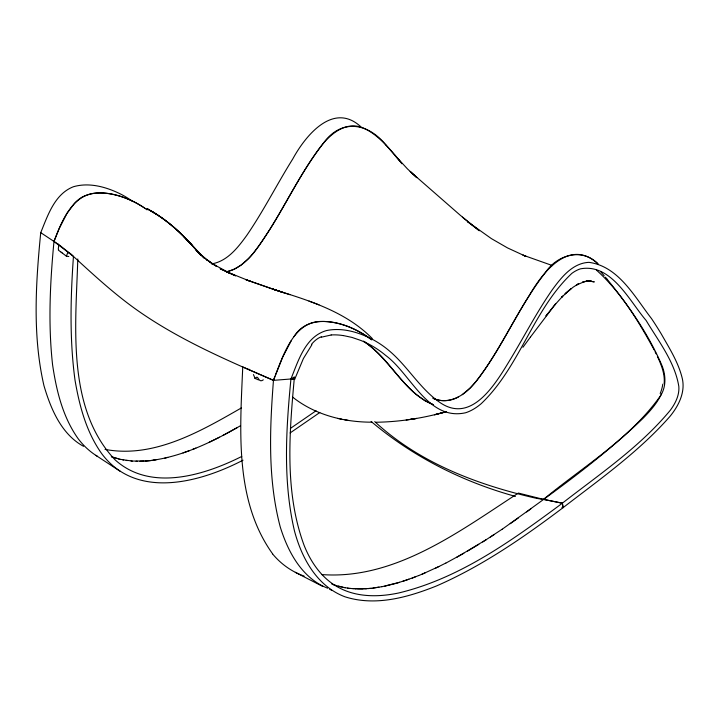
<?xml version="1.0" encoding="UTF-8"?>
<svg xmlns="http://www.w3.org/2000/svg" width="719" height="719" viewBox="0 0 719 719"><rect width="100%" height="100%" fill="white"/><g stroke="black" fill="none" stroke-linecap="round" stroke-linejoin="round"><path stroke-width="1.08" d="M71.756 254.886C92.796 274.101 113.71 293.595 137.023 310.069C179.013 339.674 226.485 360.111 273.463 380.351L290.934 378.985L294.422 376.909C289.389 432.748 284.32 491.697 304.119 545.388C310.923 562.573 322.229 578.885 338.91 587.657C357.145 597.444 378.976 597.165 398.73 592.968C460.088 578.256 512.404 540.131 562.33 503.237L563.094 507.641C523.432 537.551 482.179 566.024 436.469 585.967C407.745 597.408 375.507 606.557 344.949 596.788C317.007 586.282 301.737 558.295 294.457 530.883C282.801 481.074 286.054 429.441 290.934 378.985C298.277 360.875 305.314 336.609 326.462 330.569C341.453 327.424 357.001 331.729 370.474 338.343A285.137 164.624 -60 0 1 380.809 344.401A276.482 159.627 -60 0 1 390.426 351.825C408.59 367.598 420.678 389.626 440.882 403.143C472.994 424.111 497.027 381.205 510.769 358.709C524.591 335.773 536.931 311.911 552.21 289.874C561.171 277.588 572.414 263.091 588.96 262.345C618.7 266.354 634.724 297.001 651.504 318.58A928.589 536.122 -60 0 1 661.327 334.038C669.452 348.373 678.61 362.682 682.385 378.913C685.351 392.7 678.403 406.154 669.874 416.517C638.84 451.766 600.131 479.115 563.094 507.641L561.916 507.398M77.787 258.975C75.908 324.089 66.031 407.844 114.977 459.738C150.469 492.057 204.061 475.385 241.737 456.457M664.158 383.64C665.066 374.123 661.399 364.946 657.409 356.507M132.88 201.554A276.482 159.627 -60 0 0 130.4 199.828A285.137 164.624 -60 0 0 120.055 193.77C105.819 186.832 89.021 182.168 73.365 186.76C54.572 194.094 47.742 215.592 40.731 232.65C35.752 283.448 32.391 335.44 43.949 385.636C50.788 408.823 61.259 434.159 83.53 446.319M66.436 256.09L67.73 252.63L69.231 252.827M274.847 376.558L273.463 380.351C269.697 429.153 267.648 479.115 280.23 526.883C287.986 551.913 301.944 578.139 327.639 588.205M292.579 379.273L294.763 379.111L303.4 358.538L311.929 344.698M275.296 375.327C283.708 354.125 294.475 320.512 322.418 321.456A130.696 75.459 -60 0 1 325.069 321.51C340.599 322.382 355.474 328.52 368.2 337.256M255.407 378.536C258.364 373.628 258.076 383.856 263.316 379.83M661.399 394.021C657.085 403.368 650.057 411.079 642.957 418.404C599.907 459.917 550.709 494.402 502.248 529.202M291.285 340.662L282.801 356.912L273.463 380.351L242.743 366.942C240.146 429.279 234.16 500.352 272.636 553.864M530.316 337.22L522.929 347.304M530.442 337.058L555.697 303.733L545.964 315.884L547.267 314.194M293.99 336.627C307.408 314.616 337.346 320.332 356.561 330.318A285.137 164.624 -60 0 1 366.897 336.366L369.377 338.11M554.457 305.287L562.797 296.102L561.548 297.351L570.904 288.786L565.035 293.846L573.079 287.232L578.66 283.681L576.35 285.092L584.871 281.435L582.579 282.172L587.818 280.967L590.299 281.111L587.153 280.949L590.721 280.94L585.545 281.39L591.413 281.237L587.055 280.743M58.688 249.529C57.475 250.104 59.524 245.215 58.176 244.406M462.254 394.641L470.379 387.775L476.158 381.367C502.644 347.196 518.866 306.312 545.577 272.312C556.803 255.209 581.473 247.552 597.291 263.262M374.743 421.604C419.213 462.802 476.805 484.588 534.99 497.997C537.785 498.626 540.616 499.049 543.465 499.363C583.594 466.37 630.41 438.446 660.761 395.405C666.63 385.869 665.776 373.808 661.246 363.913C647.783 333.077 628.334 305.233 607.133 279.251M319.802 412.517L290.117 432.946M321.663 574.553C395.153 580.152 459.953 530.928 518.363 493.072L543.492 499.381L562.375 503.165C599.763 474.118 639.874 447.002 670.279 410.279C675.357 403.467 679.536 395.216 678.826 386.48C674.844 361.918 658.595 341.318 646.138 320.485C629.493 301.108 611.339 262.992 580.395 268.852A34.584 19.97 -60 0 0 571.902 273.328C532.842 309.997 520.017 366.798 481.119 403.754A49.09 28.338 -60 0 1 465.597 412.76C427.994 421.172 410.846 373.799 385.645 355.402A273.687 158.018 -60 0 0 360.641 340.384L351.888 337.391L343.278 335.548M526.641 511.964L530.811 508.899M316.063 410.774L290.359 428.452M518.381 517.932L510.238 523.666M502.213 529.184L482.701 541.982M490.385 537.021L494.304 534.469M486.502 539.52L456.583 557.405M478.827 544.337L467.539 551.122M241.314 407.97C200.61 431.31 153.83 458.632 105.046 449.384M120.262 459.324L132.269 461.068L146.541 460.951A241.081 138.407 -60.7 0 0 153.399 460.178C184.531 455.576 213.255 441.385 240.272 425.855M237.495 427.446L223.097 435.363M463.836 553.262L445.861 563.112M445.789 563.076L435.417 568.262M219.574 437.188L209.211 442.257M438.797 566.572L421.945 574.274M243.013 460.196C199.945 482.539 136.673 499.894 101.99 454.048C86.37 432.272 79.441 406.064 74.992 380.009C69.473 339.009 70.534 297.549 73.455 256.386L53.979 241.449L40.731 232.65M458.327 397.041C450.75 401.292 441.34 401.921 433.359 398.443M321.294 337.211L331.162 335M425.19 572.818L418.665 575.613M192.593 449.411L195.856 448.117M418.584 575.568L412.194 578.112M415.33 576.854L402.739 581.383M189.376 450.642L183.03 452.916M227.546 271.62L234.223 269.301L241.198 265.023L248.459 258.579A56.828 32.813 -60 0 0 252.001 254.715L253.573 252.854C280.051 218.684 296.273 177.8 322.984 143.8C340.815 118.222 367.975 122.643 385.977 145.058M408.922 579.226L396.609 583.244L384.755 586.183M399.566 582.3L381.879 586.749M446.454 411.636C423.563 418.09 399.863 421.918 376.064 422.242M445.124 412.023L434.519 414.764L443.542 412.463M164.831 458.102L167.779 457.41M381.78 586.704L371.993 588.187M211.521 263.918C227.348 261.365 237.971 247.543 246.788 235.356C263.621 210.811 277.004 184.145 292.777 158.935C305.377 135.792 333.158 101.37 360.785 126.715M226.341 271.791C247.3 267.064 258.624 246.132 269.688 229.676C286.773 202.407 300.848 173.216 320.117 147.368C329.572 134.714 344.94 121.331 361.837 127.416C370.195 130.66 377.178 136.421 383.551 142.596C390.165 149.184 396.187 156.338 401.876 163.734M378.94 587.207L373.359 588.025M410.046 419.429L416.562 418.431L406.172 420.022M153.39 460.196L156.194 459.774M372.083 588.232L367.921 588.564M370.716 588.376L365.261 588.744M366.681 588.708L363.94 588.807M143.863 461.131L139.917 461.265M364.039 588.852L357.478 588.861M362.727 588.897L353.712 588.69M136.044 461.247L137.329 461.274M372.038 422.188C343.835 422.215 314.931 414.863 292.57 397.068M290.934 378.985L294.763 379.111M355.06 588.807L356.309 588.861M352.481 588.591L353.811 588.735M131.02 460.969L132.26 461.068M68.79 256.503L66.409 256.198M351.249 588.484L352.571 588.645M350.027 588.367L351.348 588.537M348.814 588.223L350.126 588.412M347.619 588.061L348.913 588.268M126.14 460.421L127.353 460.582M587.072 280.752L594.298 281.893L589.05 280.931M347.717 588.106L344.068 587.477M345.336 587.738L341.75 587.01M122.581 459.809L123.758 460.034M337.66 418.404L341.687 419.168M344.275 419.644L348.266 420.408M543.483 499.372L562.33 503.237M342.999 587.297L336.106 585.518M112.407 457.032L111.328 456.637L120.253 459.324M340.698 586.794L338.433 586.219M117.97 458.758L119.102 459.046M115.714 458.12L116.838 458.452M515.433 496.407C462.73 481.838 412.967 456.835 371.121 421.451M552.552 265.617L522.974 255.128L526.038 256.449L507.506 247.902L491.41 238.627L467.53 221.65L479.339 230.754L460.277 215.269L410.181 171.499L416.876 177.692L407.457 168.893L394.488 154.855M335.009 585.176L336.204 585.572M289.955 294.691L278.684 291.051C312.172 301.459 346.998 312.828 372.226 338.487M275.548 290.018L280.608 291.68L272.366 288.957L283.78 292.705M113.503 457.419L114.6 457.778M272.366 288.957L277.39 290.638L245.916 279.682L250.652 281.471L226.332 271.656L235.598 275.835L220.131 268.753L229.343 272.986L211.862 263.424L216.554 266.336L206.434 259.46L211.188 262.992L202.372 256.027L207.189 260.251M333.913 584.808L335.099 585.221M274.119 289.568L249.25 280.922M433.269 404.635C406.244 393.85 393.482 365.027 371.741 347.376A273.687 158.018 -60 0 0 363.823 341.417L363.535 341.13M332.834 584.421L334.011 584.853M432.712 398.083C446.247 404.788 461.652 397.427 471.053 387.092A56.828 32.813 -60 0 0 474.585 383.227C496.29 356.291 510.787 324.548 529.283 295.482C543.016 271.602 569.808 237.459 598.415 264.143M308.99 301.09L319.002 304.82M433.189 404.635L424.902 400.726L416.427 394.632M331.756 584.017L332.924 584.466M255.542 378.589L258.472 379.92M329.599 589.203L331.567 590.209M295.293 572.315L322.912 586.533M152.608 211.988L147.116 208.717C168.273 219.942 185.502 236.982 200.763 255.173L186.311 239.112L204.412 258.274L196.062 249.933L203.243 256.782L198.372 252.531M147.116 208.717L157.003 214.622M144.843 208.222C132.287 199.774 117.7 193.851 102.484 193.007A125.492 72.457 -60 0 0 98.099 192.98C72.772 193.213 61.681 221.075 53.979 241.449C50.096 282.477 48.002 323.838 52.595 364.901C56.441 390.732 62.706 416.822 77.994 438.482A200.583 115.112 -60.6 0 0 97.469 456.367M95.843 455.352L120.118 471.251M58.356 250.149L60.872 251.983M363.913 341.39C383.479 354.835 395.854 375.983 413.209 391.837M57.286 243.678L57.601 243.912A7.46 4.647 78.5 0 1 57.996 244.226M144.312 207.854L146.784 209.606M368.955 337.795L370.465 338.892M146.37 209.283L147.125 209.831M62.211 252.98L66.409 256.198M62.131 252.926L60.989 252.072M370.204 338.694L371.804 339.934M248.963 369.215L249.619 369.728M462.389 217.165L468.15 221.874M416.328 394.56L414.854 393.302M596.5 270.155C620.767 291.986 637.987 320.368 653.544 348.733M414.764 393.221L413.335 391.954M196.062 249.933L200.996 254.886M386.13 145.22L399.827 161.083M600.68 271.737L604.221 275.772M255.029 378.176L253.421 374.572M605.416 277.192L607.07 279.179M653.751 349.137L654.155 349.928M655.054 351.69L655.44 352.463M655.629 352.849L656.15 353.892M562.375 503.165L563.094 507.641M153.39 460.232A239.742 137.769 -60.8 0 1 145.184 461.077M304.11 576.099A205.634 120.981 -58 0 1 272.582 553.936M662.792 384.162A21.624 11.522 -67 0 1 660.186 393.536M255.191 378.598A6.633 3.361 -4.9 0 1 254.859 378.221M69.375 252.926A14.838 9.185 77.9 0 1 69.581 253.07L71.711 254.841L58.823 244.577A31.043 19.35 78.6 0 0 57.924 244.011L57.619 243.849A22.631 14.119 78.6 0 0 57.205 243.624L53.979 241.449L59.291 228.381L66.948 213.471L74.452 203.378A30.162 18.047 -63 0 1 82.038 197.15C98.494 188.693 118.249 194.265 133.968 201.805A285.137 164.624 -60 0 1 143.467 207.297M331.18 334.946A133.464 77.059 -60 0 1 343.26 335.602M311.624 344.176A22.55 13.436 -63.3 0 1 321.339 336.762M155.906 213.974L151.502 211.197C167.078 220.302 180.64 232.399 192.566 245.862L183.66 236.326L189.969 243.013C179.867 231.985 168.623 221.892 155.906 213.974"/></g></svg>
